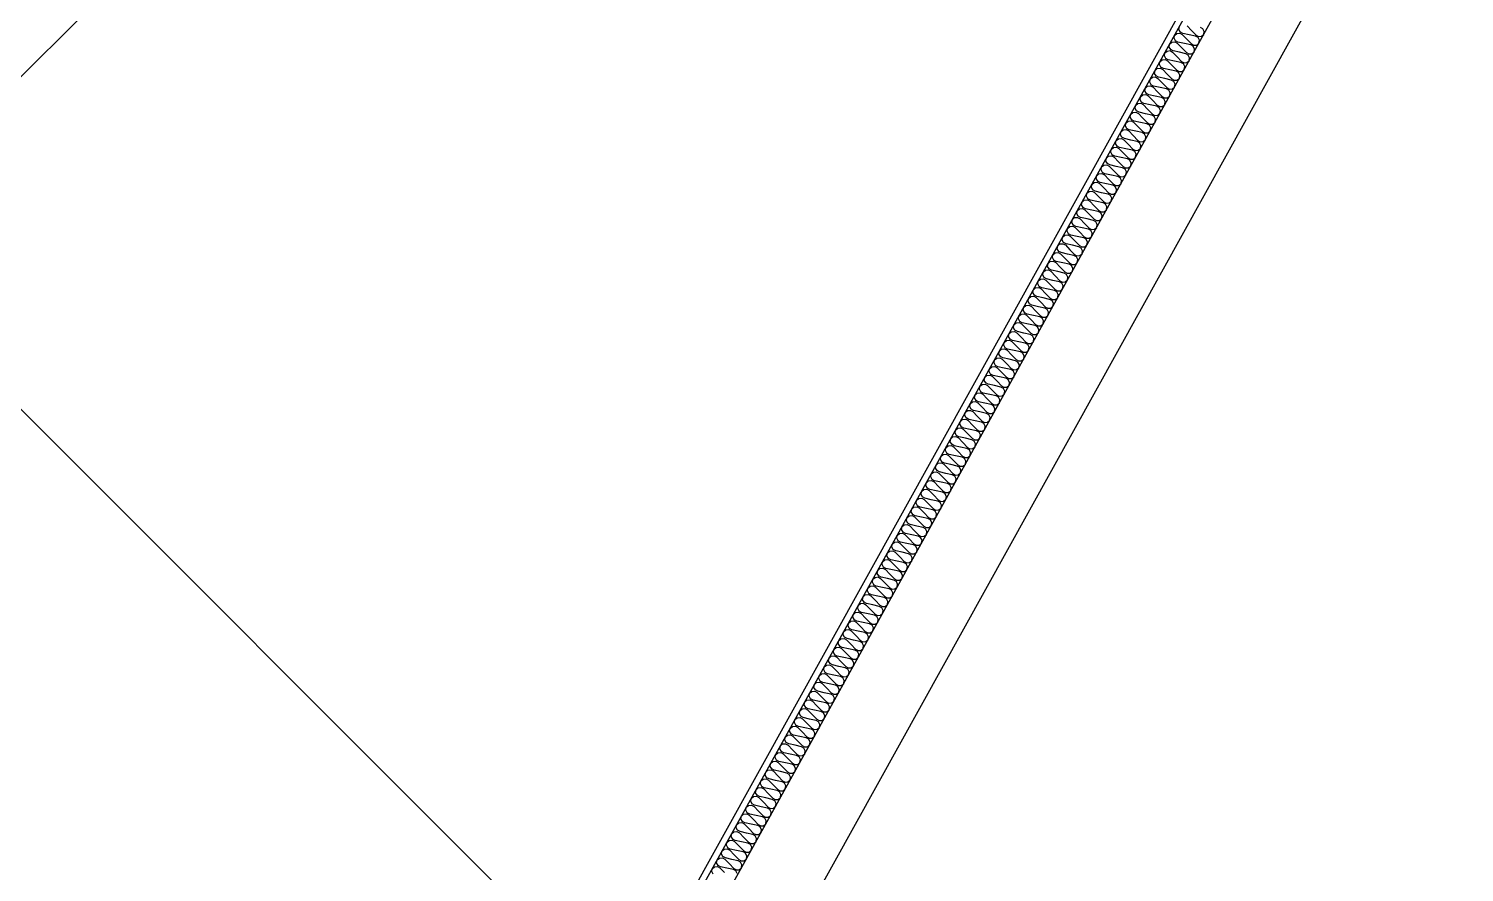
# Model space of a CAD drawing. Header units: millimetres. Extents: x -21000 to 567700, y 435000 to 850800.
# Drawn here: x 259273 to 263850, y 568530 to 571222 of the extents above; entities that cross this region are included whole.
import ezdxf
from ezdxf.xclip import XClip

# ---------------------------------------------------------------- set-up
doc = ezdxf.new("R2010")
doc.units = ezdxf.units.MM
doc.header["$LTSCALE"] = 700
doc.header["$XCLIPFRAME"] = 2
doc.linetypes.add('AB_Pbase$0$주차장기둥$0$CEN', pattern=[62, 60, -1, 0, -1])
doc.layers.get('0').update_dxf_attribs({"color": 2})
for name, color, linetype in [('AB_Pbase$0$FIN', 6, 'Continuous'), ('AB_Pbase$0$INS', 8, 'Continuous'), ('AB_Pbase$0$주차장기둥$0$CEN_P', 244, 'AB_Pbase$0$주차장기둥$0$CEN')]:
    doc.layers.add(name, color=color, linetype=linetype)

# ---------------------------------------------------------------- blocks, each defined once
blk = doc.blocks.new('AB_Pbase$0$CON-108-B2F')
for p, q in [((-12950, 19180), (-2700, 19180)), ((-4180, 18930), (-11130, 18930))]:
    blk.add_line(p, q)
blk = doc.blocks.new('AB_Pbase$0$CON-108-B1F')
at = {"rotation": 359.9999999999997}
blk.add_blockref('AB_Pbase$0$CON-108-B2F', (0, 0), dxfattribs=at)
blk = doc.blocks.new('AB_Pbase$0$지하1층 동골조')
at = {"rotation": 60.99999813639858}
blk.add_blockref('AB_Pbase$0$CON-108-B1F', (136376.8, -71696.5), dxfattribs=at)
blk = doc.blocks.new('AB_Pbase$0$주차장기둥$0$cen 2bl 지하')
at = {"layer": 'AB_Pbase$0$주차장기둥$0$CEN_P', "color": 54}
for p, q in [((-130482.6, 82128.7), (39239.4, 33413)), ((-23918.9, 66627), (-42086.9, 3331.1))]:
    blk.add_line(p, q, dxfattribs=at)
blk = doc.blocks.new('AB_Pbase$0$주차장기둥')
at = {"rotation": 1.99999810188403}
blk.add_blockref('AB_Pbase$0$주차장기둥$0$cen 2bl 지하', (36991.8, -11666.7), dxfattribs=at)
blk = doc.blocks.new('AB_Pbase')
at = {"layer": 'AB_Pbase$0$FIN'}
for p, q in [((260321.5, 566543.2), (265087.2, 575140.7)), ((260329.3, 566516), (265114.4, 575148.5))]:
    blk.add_line(p, q, dxfattribs=at)
at = {"layer": 'AB_Pbase$0$INS'}
for points in [[(261455.5, 568524.2), (261450.8, 568532.2), (261452.3, 568541.5), (261459.4, 568547.6), (261469.1, 568548.7), (261476.8, 568544.4), (261491.4, 568529.4)], [(261531.5, 568526), (261527.2, 568534.7), (261519.5, 568539), (261499.1, 568543.4), (261478.7, 568547.9), (261471, 568552.2), (261466.3, 568560.2), (261467.8, 568569.5), (261474.9, 568575.6), (261484.6, 568576.6), (261492.3, 568572.4), (261506.9, 568557.4), (261521.5, 568542.5), (261529.2, 568538.2), (261538.5, 568538.5), (261545.5, 568544.7), (261547, 568553.9), (261542.7, 568562.7), (261535, 568567), (261514.6, 568571.4), (261494.2, 568575.9), (261486.5, 568580.1), (261481.9, 568588.2), (261483.3, 568597.5), (261490.4, 568603.6), (261500.1, 568604.6), (261507.8, 568600.4), (261522.4, 568585.4), (261537, 568570.5), (261544.7, 568566.2), (261554, 568566.5), (261561.1, 568572.7), (261562.5, 568581.9), (261558.2, 568590.7), (261550.5, 568595), (261530.1, 568599.4), (261509.7, 568603.9), (261502, 568608.1), (261497.4, 568616.2), (261498.8, 568625.5), (261505.9, 568631.6), (261515.6, 568632.6), (261523.3, 568628.4), (261537.9, 568613.4), (261552.5, 568598.5), (261560.2, 568594.2), (261569.5, 568594.5), (261576.6, 568600.7), (261578, 568609.9), (261573.8, 568618.7), (261566.1, 568623), (261545.7, 568627.4), (261525.3, 568631.9), (261517.6, 568636.1), (261512.9, 568644.2), (261514.4, 568653.4), (261521.4, 568659.6), (261531.1, 568660.6), (261538.8, 568656.3), (261553.4, 568641.4), (261568, 568626.5), (261575.7, 568622.2), (261585, 568622.5), (261592.1, 568628.7), (261593.6, 568637.9), (261589.3, 568646.7), (261581.6, 568650.9), (261561.2, 568655.4), (261540.8, 568659.8), (261533.1, 568664.1), (261528.4, 568672.2), (261529.9, 568681.4), (261536.9, 568687.6), (261546.6, 568688.6), (261554.3, 568684.3), (261568.9, 568669.4), (261583.5, 568654.4), (261591.2, 568650.2), (261600.5, 568650.5), (261607.6, 568656.6), (261609.1, 568665.9), (261604.8, 568674.7), (261597.1, 568678.9), (261576.7, 568683.4), (261556.3, 568687.8), (261548.6, 568692.1), (261543.9, 568700.2), (261545.4, 568709.4), (261552.4, 568715.6), (261562.2, 568716.6), (261569.9, 568712.3), (261584.4, 568697.4), (261599, 568682.4), (261606.7, 568678.2), (261616, 568678.5), (261623.1, 568684.6), (261624.6, 568693.9), (261620.3, 568702.7), (261612.6, 568706.9), (261592.2, 568711.4), (261571.8, 568715.8), (261564.1, 568720.1), (261559.4, 568728.2), (261560.9, 568737.4), (261568, 568743.6), (261577.7, 568744.6), (261585.4, 568740.3), (261600, 568725.4), (261614.5, 568710.4), (261622.2, 568706.2), (261631.6, 568706.5), (261638.6, 568712.6), (261640.1, 568721.9), (261635.8, 568730.6), (261628.1, 568734.9), (261607.7, 568739.4), (261587.3, 568743.8), (261579.6, 568748.1), (261574.9, 568756.1), (261576.4, 568765.4), (261583.5, 568771.5), (261593.2, 568772.6), (261600.9, 568768.3), (261615.5, 568753.4), (261630.1, 568738.4), (261637.7, 568734.1), (261647.1, 568734.5), (261654.1, 568740.6), (261655.6, 568749.9), (261651.3, 568758.6), (261643.6, 568762.9), (261623.2, 568767.3), (261602.8, 568771.8), (261595.1, 568776.1), (261590.5, 568784.1), (261591.9, 568793.4), (261599, 568799.5), (261608.7, 568800.6), (261616.4, 568796.3), (261631, 568781.3), (261645.6, 568766.4), (261653.3, 568762.1), (261662.6, 568762.5), (261669.6, 568768.6), (261671.1, 568777.8), (261666.8, 568786.6), (261659.1, 568790.9), (261638.7, 568795.3), (261618.3, 568799.8), (261610.6, 568804), (261606, 568812.1), (261607.4, 568821.4), (261614.5, 568827.5), (261624.2, 568828.5), (261631.9, 568824.3), (261646.5, 568809.3), (261661.1, 568794.4), (261668.8, 568790.1), (261678.1, 568790.4), (261685.2, 568796.6), (261686.6, 568805.8), (261682.3, 568814.6), (261674.7, 568818.9), (261654.2, 568823.3), (261633.8, 568827.8), (261626.2, 568832), (261621.5, 568840.1), (261622.9, 568849.4), (261630, 568855.5), (261639.7, 568856.5), (261647.4, 568852.3), (261662, 568837.3), (261676.6, 568822.4), (261684.3, 568818.1), (261693.6, 568818.4), (261700.7, 568824.6), (261702.1, 568833.8), (261697.9, 568842.6), (261690.2, 568846.9), (261669.8, 568851.3), (261649.4, 568855.8), (261641.7, 568860), (261637, 568868.1), (261638.5, 568877.3), (261645.5, 568883.5), (261655.2, 568884.5), (261662.9, 568880.2), (261677.5, 568865.3), (261692.1, 568850.4), (261699.8, 568846.1), (261709.1, 568846.4), (261716.2, 568852.6), (261717.7, 568861.8), (261713.4, 568870.6), (261705.7, 568874.9), (261685.3, 568879.3), (261664.9, 568883.7), (261657.2, 568888), (261652.5, 568896.1), (261654, 568905.3), (261661, 568911.5), (261670.8, 568912.5), (261678.4, 568908.2), (261693, 568893.3), (261707.6, 568878.3), (261715.3, 568874.1), (261724.6, 568874.4), (261731.7, 568880.5), (261733.2, 568889.8), (261728.9, 568898.6), (261721.2, 568902.8), (261700.8, 568907.3), (261680.4, 568911.7), (261672.7, 568916), (261668, 568924.1), (261669.5, 568933.3), (261676.6, 568939.5), (261686.3, 568940.5), (261694, 568936.2), (261708.5, 568921.3), (261723.1, 568906.3), (261730.8, 568902.1), (261740.2, 568902.4), (261747.2, 568908.5), (261748.7, 568917.8), (261744.4, 568926.6), (261736.7, 568930.8), (261716.3, 568935.3), (261695.9, 568939.7), (261688.2, 568944), (261683.5, 568952.1), (261685, 568961.3), (261692.1, 568967.5), (261701.8, 568968.5), (261709.5, 568964.2), (261724.1, 568949.3), (261738.6, 568934.3), (261746.3, 568930.1), (261755.7, 568930.4), (261762.7, 568936.5), (261764.2, 568945.8), (261759.9, 568954.5), (261752.2, 568958.8), (261731.8, 568963.3), (261711.4, 568967.7), (261703.7, 568972), (261699, 568980.1), (261700.5, 568989.3), (261707.6, 568995.4), (261717.3, 568996.5), (261725, 568992.2), (261739.6, 568977.3), (261754.2, 568962.3), (261761.9, 568958), (261771.2, 568958.4), (261778.2, 568964.5), (261779.7, 568973.8), (261775.4, 568982.5), (261767.7, 568986.8), (261747.3, 568991.3), (261726.9, 568995.7), (261719.2, 569000), (261714.6, 569008), (261716, 569017.3), (261723.1, 569023.4), (261732.8, 569024.5), (261740.5, 569020.2), (261755.1, 569005.2), (261769.7, 568990.3), (261777.4, 568986), (261786.7, 568986.4), (261793.8, 568992.5), (261795.2, 569001.7), (261790.9, 569010.5), (261783.2, 569014.8), (261762.8, 569019.2), (261742.4, 569023.7), (261734.7, 569028), (261730.1, 569036), (261731.5, 569045.3), (261738.6, 569051.4), (261748.3, 569052.4), (261756, 569048.2), (261770.6, 569033.2), (261785.2, 569018.3), (261792.9, 569014), (261802.2, 569014.3), (261809.3, 569020.5), (261810.7, 569029.7), (261806.5, 569038.5), (261798.8, 569042.8), (261778.4, 569047.2), (261758, 569051.7), (261750.3, 569055.9), (261745.6, 569064), (261747.1, 569073.3), (261754.1, 569079.4), (261763.8, 569080.4), (261771.5, 569076.2), (261786.1, 569061.2), (261800.7, 569046.3), (261808.4, 569042), (261817.7, 569042.3), (261824.8, 569048.5), (261826.2, 569057.7), (261822, 569066.5), (261814.3, 569070.8), (261793.9, 569075.2), (261773.5, 569079.7), (261765.8, 569083.9), (261761.1, 569092), (261762.6, 569101.3), (261769.6, 569107.4), (261779.3, 569108.4), (261787, 569104.2), (261801.6, 569089.2), (261816.2, 569074.3), (261823.9, 569070), (261833.2, 569070.3), (261840.3, 569076.5), (261841.8, 569085.7), (261837.5, 569094.5), (261829.8, 569098.8), (261809.4, 569103.2), (261789, 569107.7), (261781.3, 569111.9), (261776.6, 569120), (261778.1, 569129.2), (261785.1, 569135.4), (261794.9, 569136.4), (261802.6, 569132.1), (261817.1, 569117.2), (261831.7, 569102.3), (261839.4, 569098), (261848.7, 569098.3), (261855.8, 569104.5), (261857.3, 569113.7), (261853, 569122.5), (261845.3, 569126.7), (261824.9, 569131.2), (261804.5, 569135.6), (261796.8, 569139.9), (261792.1, 569148), (261793.6, 569157.2), (261800.7, 569163.4), (261810.4, 569164.4), (261818.1, 569160.1), (261832.7, 569145.2), (261847.2, 569130.2), (261854.9, 569126), (261864.3, 569126.3), (261871.3, 569132.4), (261872.8, 569141.7), (261868.5, 569150.5), (261860.8, 569154.7), (261840.4, 569159.2), (261820, 569163.6), (261812.3, 569167.9), (261807.6, 569176), (261809.1, 569185.2), (261816.2, 569191.4), (261825.9, 569192.4), (261833.6, 569188.1), (261848.2, 569173.2), (261862.7, 569158.2), (261870.4, 569154), (261879.8, 569154.3), (261886.8, 569160.4), (261888.3, 569169.7), (261884, 569178.5), (261876.3, 569182.7), (261855.9, 569187.2), (261835.5, 569191.6), (261827.8, 569195.9), (261823.2, 569204), (261824.6, 569213.2), (261831.7, 569219.4), (261841.4, 569220.4), (261849.1, 569216.1), (261863.7, 569201.2), (261878.3, 569186.2), (261886, 569182), (261895.3, 569182.3), (261902.3, 569188.4), (261903.8, 569197.7), (261899.5, 569206.4), (261891.8, 569210.7), (261871.4, 569215.2), (261851, 569219.6), (261843.3, 569223.9), (261838.7, 569231.9), (261840.1, 569241.2), (261847.2, 569247.3), (261856.9, 569248.4), (261864.6, 569244.1), (261879.2, 569229.2), (261893.8, 569214.2), (261901.5, 569209.9), (261910.8, 569210.3), (261917.9, 569216.4), (261919.3, 569225.7), (261915, 569234.4), (261907.3, 569238.7), (261886.9, 569243.1), (261866.5, 569247.6), (261858.9, 569251.9), (261854.2, 569259.9), (261855.6, 569269.2), (261862.7, 569275.3), (261872.4, 569276.3), (261880.1, 569272.1), (261894.7, 569257.1), (261909.3, 569242.2), (261917, 569237.9), (261926.3, 569238.3), (261933.4, 569244.4), (261934.8, 569253.6), (261930.6, 569262.4), (261922.9, 569266.7), (261902.5, 569271.1), (261882.1, 569275.6), (261874.4, 569279.8), (261869.7, 569287.9), (261871.2, 569297.2), (261878.2, 569303.3), (261887.9, 569304.3), (261895.6, 569300.1), (261910.2, 569285.1), (261924.8, 569270.2), (261932.5, 569265.9), (261941.8, 569266.2), (261948.9, 569272.4), (261950.4, 569281.6), (261946.1, 569290.4), (261938.4, 569294.7), (261918, 569299.1), (261897.6, 569303.6), (261889.9, 569307.8), (261885.2, 569315.9), (261886.7, 569325.2), (261893.7, 569331.3), (261903.5, 569332.3), (261911.1, 569328.1), (261925.7, 569313.1), (261940.3, 569298.2), (261948, 569293.9), (261957.3, 569294.2), (261964.4, 569300.4), (261965.9, 569309.6), (261961.6, 569318.4), (261953.9, 569322.7), (261933.5, 569327.1), (261913.1, 569331.6), (261905.4, 569335.8), (261900.7, 569343.9), (261902.2, 569353.1), (261909.3, 569359.3), (261919, 569360.3), (261926.7, 569356), (261941.2, 569341.1), (261955.8, 569326.2), (261963.5, 569321.9), (261972.8, 569322.2), (261979.9, 569328.4), (261981.4, 569337.6), (261977.1, 569346.4), (261969.4, 569350.7), (261949, 569355.1), (261928.6, 569359.5), (261920.9, 569363.8), (261916.2, 569371.9), (261917.7, 569381.1), (261924.8, 569387.3), (261934.5, 569388.3), (261942.2, 569384), (261956.8, 569369.1), (261971.3, 569354.1), (261979, 569349.9), (261988.4, 569350.2), (261995.4, 569356.3), (261996.9, 569365.6), (261992.6, 569374.4), (261984.9, 569378.6), (261964.5, 569383.1), (261944.1, 569387.5), (261936.4, 569391.8), (261931.7, 569399.9), (261933.2, 569409.1), (261940.3, 569415.3), (261950, 569416.3), (261957.7, 569412), (261972.3, 569397.1), (261986.9, 569382.1), (261994.6, 569377.9), (262003.9, 569378.2), (262010.9, 569384.3), (262012.4, 569393.6), (262008.1, 569402.4), (262000.4, 569406.6), (261980, 569411.1), (261959.6, 569415.5), (261951.9, 569419.8), (261947.3, 569427.9), (261948.7, 569437.1), (261955.8, 569443.3), (261965.5, 569444.3), (261973.2, 569440), (261987.8, 569425.1), (262002.4, 569410.1), (262010.1, 569405.9), (262019.4, 569406.2), (262026.5, 569412.3), (262027.9, 569421.6), (262023.6, 569430.3), (262015.9, 569434.6), (261995.5, 569439.1), (261975.1, 569443.5), (261967.4, 569447.8), (261962.8, 569455.9), (261964.2, 569465.1), (261971.3, 569471.2), (261981, 569472.3), (261988.7, 569468), (262003.3, 569453.1), (262017.9, 569438.1), (262025.6, 569433.8), (262034.9, 569434.2), (262042, 569440.3), (262043.4, 569449.6), (262039.2, 569458.3), (262031.5, 569462.6), (262011.1, 569467.1), (261990.7, 569471.5), (261983, 569475.8), (261978.3, 569483.8), (261979.8, 569493.1), (261986.8, 569499.2), (261996.5, 569500.3), (262004.2, 569496), (262018.8, 569481), (262033.4, 569466.1), (262041.1, 569461.8), (262050.4, 569462.2), (262057.5, 569468.3), (262058.9, 569477.5), (262054.7, 569486.3), (262047, 569490.6), (262026.6, 569495), (262006.2, 569499.5), (261998.5, 569503.8), (261993.8, 569511.8), (261995.3, 569521.1), (262002.3, 569527.2), (262012, 569528.2), (262019.7, 569524), (262034.3, 569509), (262048.9, 569494.1), (262056.6, 569489.8), (262065.9, 569490.1), (262073, 569496.3), (262074.5, 569505.5), (262070.2, 569514.3), (262062.5, 569518.6), (262042.1, 569523), (262021.7, 569527.5), (262014, 569531.7), (262009.3, 569539.8), (262010.8, 569549.1), (262017.8, 569555.2), (262027.6, 569556.2), (262035.3, 569552), (262049.8, 569537), (262064.4, 569522.1), (262072.1, 569517.8), (262081.4, 569518.1), (262088.5, 569524.3), (262090, 569533.5), (262085.7, 569542.3), (262078, 569546.6), (262057.6, 569551), (262037.2, 569555.5), (262029.5, 569559.7), (262024.8, 569567.8), (262026.3, 569577.1), (262033.4, 569583.2), (262043.1, 569584.2), (262050.8, 569580), (262065.4, 569565), (262079.9, 569550.1), (262087.6, 569545.8), (262097, 569546.1), (262104, 569552.3), (262105.5, 569561.5), (262101.2, 569570.3), (262093.5, 569574.6), (262073.1, 569579), (262052.7, 569583.5), (262045, 569587.7), (262040.3, 569595.8), (262041.8, 569605), (262048.9, 569611.2), (262058.6, 569612.2), (262066.3, 569607.9), (262080.9, 569593), (262095.4, 569578.1), (262103.1, 569573.8), (262112.5, 569574.1), (262119.5, 569580.3), (262121, 569589.5), (262116.7, 569598.3), (262109, 569602.5), (262088.6, 569607), (262068.2, 569611.4), (262060.5, 569615.7), (262055.9, 569623.8), (262057.3, 569633), (262064.4, 569639.2), (262074.1, 569640.2), (262081.8, 569635.9), (262096.4, 569621), (262111, 569606), (262118.7, 569601.8), (262128, 569602.1), (262135, 569608.2), (262136.5, 569617.5), (262132.2, 569626.3), (262124.5, 569630.5), (262104.1, 569635), (262083.7, 569639.4), (262076, 569643.7), (262071.4, 569651.8), (262072.8, 569661), (262079.9, 569667.2), (262089.6, 569668.2), (262097.3, 569663.9), (262111.9, 569649), (262126.5, 569634), (262134.2, 569629.8), (262143.5, 569630.1), (262150.6, 569636.2), (262152, 569645.5), (262147.7, 569654.3), (262140, 569658.5), (262119.6, 569663), (262099.2, 569667.4), (262091.5, 569671.7), (262086.9, 569679.8), (262088.3, 569689), (262095.4, 569695.2), (262105.1, 569696.2), (262112.8, 569691.9), (262127.4, 569677), (262142, 569662), (262149.7, 569657.8), (262159, 569658.1), (262166.1, 569664.2), (262167.5, 569673.5), (262163.3, 569682.2), (262155.6, 569686.5), (262135.2, 569691), (262114.8, 569695.4), (262107.1, 569699.7), (262102.4, 569707.7), (262103.9, 569717), (262110.9, 569723.1), (262120.6, 569724.2), (262128.3, 569719.9), (262142.9, 569705), (262157.5, 569690), (262165.2, 569685.7), (262174.5, 569686.1), (262181.6, 569692.2), (262183.1, 569701.5), (262178.8, 569710.2), (262171.1, 569714.5), (262150.7, 569718.9), (262130.3, 569723.4), (262122.6, 569727.7), (262117.9, 569735.7), (262119.4, 569745), (262126.4, 569751.1), (262136.1, 569752.1), (262143.8, 569747.9), (262158.4, 569732.9), (262173, 569718), (262180.7, 569713.7), (262190, 569714), (262197.1, 569720.2), (262198.6, 569729.4), (262194.3, 569738.2), (262186.6, 569742.5), (262166.2, 569746.9), (262145.8, 569751.4), (262138.1, 569755.6), (262133.4, 569763.7), (262134.9, 569773), (262142, 569779.1), (262151.7, 569780.1), (262159.4, 569775.9), (262173.9, 569760.9), (262188.5, 569746), (262196.2, 569741.7), (262205.5, 569742), (262212.6, 569748.2), (262214.1, 569757.4), (262209.8, 569766.2), (262202.1, 569770.5), (262181.7, 569774.9), (262161.3, 569779.4), (262153.6, 569783.6), (262148.9, 569791.7), (262150.4, 569801), (262157.5, 569807.1), (262167.2, 569808.1), (262174.9, 569803.9), (262189.5, 569788.9), (262204, 569774), (262211.7, 569769.7), (262221.1, 569770), (262228.1, 569776.2), (262229.6, 569785.4), (262225.3, 569794.2), (262217.6, 569798.5), (262197.2, 569802.9), (262176.8, 569807.4), (262169.1, 569811.6), (262164.4, 569819.7), (262165.9, 569828.9), (262173, 569835.1), (262182.7, 569836.1), (262190.4, 569831.8), (262205, 569816.9), (262219.6, 569802), (262227.3, 569797.7), (262236.6, 569798), (262243.6, 569804.2), (262245.1, 569813.4), (262240.8, 569822.2), (262233.1, 569826.4), (262212.7, 569830.9), (262192.3, 569835.3), (262184.6, 569839.6), (262180, 569847.7), (262181.4, 569856.9), (262188.5, 569863.1), (262198.2, 569864.1), (262205.9, 569859.8), (262220.5, 569844.9), (262235.1, 569829.9), (262242.8, 569825.7), (262252.1, 569826), (262259.2, 569832.1), (262260.6, 569841.4), (262256.3, 569850.2), (262248.6, 569854.4), (262228.2, 569858.9), (262207.8, 569863.3), (262200.1, 569867.6), (262195.5, 569875.7), (262196.9, 569884.9), (262204, 569891.1), (262213.7, 569892.1), (262221.4, 569887.8), (262236, 569872.9), (262250.6, 569857.9), (262258.3, 569853.7), (262267.6, 569854), (262274.7, 569860.1), (262276.1, 569869.4), (262271.9, 569878.2), (262264.2, 569882.4), (262243.8, 569886.9), (262223.4, 569891.3), (262215.7, 569895.6), (262211, 569903.7), (262212.5, 569912.9), (262219.5, 569919.1), (262229.2, 569920.1), (262236.9, 569915.8), (262251.5, 569900.9), (262266.1, 569885.9), (262273.8, 569881.7), (262283.1, 569882), (262290.2, 569888.1), (262291.6, 569897.4), (262287.4, 569906.1), (262279.7, 569910.4), (262259.3, 569914.9), (262238.9, 569919.3), (262231.2, 569923.6), (262226.5, 569931.7), (262228, 569940.9), (262235, 569947), (262244.7, 569948.1), (262252.4, 569943.8), (262267, 569928.9), (262281.6, 569913.9), (262289.3, 569909.6), (262298.6, 569910), (262305.7, 569916.1), (262307.2, 569925.4), (262302.9, 569934.1), (262295.2, 569938.4), (262274.8, 569942.9), (262254.4, 569947.3), (262246.7, 569951.6), (262242, 569959.6), (262243.5, 569968.9), (262250.5, 569975), (262260.3, 569976.1), (262268, 569971.8), (262282.5, 569956.8), (262297.1, 569941.9), (262304.8, 569937.6), (262314.1, 569938), (262321.2, 569944.1), (262322.7, 569953.3), (262318.4, 569962.1), (262310.7, 569966.4), (262290.3, 569970.8), (262269.9, 569975.3), (262262.2, 569979.6), (262257.5, 569987.6), (262259, 569996.9), (262266.1, 570003), (262275.8, 570004), (262283.5, 569999.8), (262298, 569984.8), (262312.6, 569969.9), (262320.3, 569965.6), (262329.7, 569965.9), (262336.7, 569972.1), (262338.2, 569981.3), (262333.9, 569990.1), (262326.2, 569994.4), (262305.8, 569998.8), (262285.4, 570003.3), (262277.7, 570007.5), (262273, 570015.6), (262274.5, 570024.9), (262281.6, 570031), (262291.3, 570032), (262299, 570027.8), (262313.6, 570012.8), (262328.1, 569997.9), (262335.8, 569993.6), (262345.2, 569993.9), (262352.2, 570000.1), (262353.7, 570009.3), (262349.4, 570018.1), (262341.7, 570022.4), (262321.3, 570026.8), (262300.9, 570031.3), (262293.2, 570035.5), (262288.6, 570043.6), (262290, 570052.9), (262297.1, 570059), (262306.8, 570060), (262314.5, 570055.8), (262329.1, 570040.8), (262343.7, 570025.9), (262351.4, 570021.6), (262360.7, 570021.9), (262367.7, 570028.1), (262369.2, 570037.3), (262364.9, 570046.1), (262357.2, 570050.4), (262336.8, 570054.8), (262316.4, 570059.3), (262308.7, 570063.5), (262304.1, 570071.6), (262305.5, 570080.8), (262312.6, 570087), (262322.3, 570088), (262330, 570083.7), (262344.6, 570068.8), (262359.2, 570053.9), (262366.9, 570049.6), (262376.2, 570049.9), (262383.3, 570056.1), (262384.7, 570065.3), (262380.4, 570074.1), (262372.7, 570078.3), (262352.3, 570082.8), (262331.9, 570087.2), (262324.2, 570091.5), (262319.6, 570099.6), (262321, 570108.8), (262328.1, 570115), (262337.8, 570116), (262345.5, 570111.7), (262360.1, 570096.8), (262374.7, 570081.8), (262382.4, 570077.6), (262391.7, 570077.9), (262398.8, 570084), (262400.2, 570093.3), (262396, 570102.1), (262388.3, 570106.3), (262367.9, 570110.8), (262347.5, 570115.2), (262339.8, 570119.5), (262335.1, 570127.6), (262336.6, 570136.8), (262343.6, 570143), (262353.3, 570144), (262361, 570139.7), (262375.6, 570124.8), (262390.2, 570109.8), (262397.9, 570105.6), (262407.2, 570105.9), (262414.3, 570112), (262415.8, 570121.3), (262411.5, 570130.1), (262403.8, 570134.3), (262383.4, 570138.8), (262363, 570143.2), (262355.3, 570147.5), (262350.6, 570155.6), (262352.1, 570164.8), (262359.1, 570171), (262368.8, 570172), (262376.5, 570167.7), (262391.1, 570152.8), (262405.7, 570137.8), (262413.4, 570133.6), (262422.7, 570133.9), (262429.8, 570140), (262431.3, 570149.3), (262427, 570158), (262419.3, 570162.3), (262398.9, 570166.8), (262378.5, 570171.2), (262370.8, 570175.5), (262366.1, 570183.5), (262367.6, 570192.8), (262374.6, 570198.9), (262384.4, 570200), (262392.1, 570195.7), (262406.6, 570180.8), (262421.2, 570165.8), (262428.9, 570161.5), (262438.2, 570161.9), (262445.3, 570168), (262446.8, 570177.3), (262442.5, 570186), (262434.8, 570190.3), (262414.4, 570194.7), (262394, 570199.2), (262386.3, 570203.5), (262381.6, 570211.5), (262383.1, 570220.8), (262390.2, 570226.9), (262399.9, 570227.9), (262407.6, 570223.7), (262422.2, 570208.7), (262436.7, 570193.8), (262444.4, 570189.5), (262453.8, 570189.8), (262460.8, 570196), (262462.3, 570205.2), (262458, 570214), (262450.3, 570218.3), (262429.9, 570222.7), (262409.5, 570227.2), (262401.8, 570231.4), (262397.1, 570239.5), (262398.6, 570248.8), (262405.7, 570254.9), (262415.4, 570255.9), (262423.1, 570251.7), (262437.7, 570236.7), (262452.3, 570221.8), (262459.9, 570217.5), (262469.3, 570217.8), (262476.3, 570224), (262477.8, 570233.2), (262473.5, 570242), (262465.8, 570246.3), (262445.4, 570250.7), (262425, 570255.2), (262417.3, 570259.4), (262412.7, 570267.5), (262414.1, 570276.8), (262421.2, 570282.9), (262430.9, 570283.9), (262438.6, 570279.7), (262453.2, 570264.7), (262467.8, 570249.8), (262475.5, 570245.5), (262484.8, 570245.8), (262491.9, 570252), (262493.3, 570261.2), (262489, 570270), (262481.3, 570274.3), (262460.9, 570278.7), (262440.5, 570283.2), (262432.8, 570287.4), (262428.2, 570295.5), (262429.6, 570304.7), (262436.7, 570310.9), (262446.4, 570311.9), (262454.1, 570307.6), (262468.7, 570292.7), (262483.3, 570277.8), (262491, 570273.5), (262500.3, 570273.8), (262507.4, 570280), (262508.8, 570289.2), (262504.6, 570298), (262496.9, 570302.2), (262476.5, 570306.7), (262456.1, 570311.1), (262448.4, 570315.4), (262443.7, 570323.5), (262445.2, 570332.7), (262452.2, 570338.9), (262461.9, 570339.9), (262469.6, 570335.6), (262484.2, 570320.7), (262498.8, 570305.7), (262506.5, 570301.5), (262515.8, 570301.8), (262522.9, 570307.9), (262524.3, 570317.2), (262520.1, 570326), (262512.4, 570330.2), (262492, 570334.7), (262471.6, 570339.1), (262463.9, 570343.4), (262459.2, 570351.5), (262460.7, 570360.7), (262467.7, 570366.9), (262477.4, 570367.9), (262485.1, 570363.6), (262499.7, 570348.7), (262514.3, 570333.7), (262522, 570329.5), (262531.3, 570329.8), (262538.4, 570335.9), (262539.9, 570345.2), (262535.6, 570354), (262527.9, 570358.2), (262507.5, 570362.7), (262487.1, 570367.1), (262479.4, 570371.4), (262474.7, 570379.5), (262476.2, 570388.7), (262483.2, 570394.9), (262493, 570395.9), (262500.7, 570391.6), (262515.2, 570376.7), (262529.8, 570361.7), (262537.5, 570357.5), (262546.8, 570357.8), (262553.9, 570363.9), (262555.4, 570373.2), (262551.1, 570381.9), (262543.4, 570386.2), (262523, 570390.7), (262502.6, 570395.1), (262494.9, 570399.4), (262490.2, 570407.5), (262491.7, 570416.7), (262498.8, 570422.8), (262508.5, 570423.9), (262516.2, 570419.6), (262530.7, 570404.7), (262545.3, 570389.7), (262553, 570385.4), (262562.4, 570385.8), (262569.4, 570391.9), (262570.9, 570401.2), (262566.6, 570409.9), (262558.9, 570414.2), (262538.5, 570418.6), (262518.1, 570423.1), (262510.4, 570427.4), (262505.7, 570435.4), (262507.2, 570444.7), (262514.3, 570450.8), (262524, 570451.9), (262531.7, 570447.6), (262546.3, 570432.6), (262560.8, 570417.7), (262568.5, 570413.4), (262577.9, 570413.8), (262584.9, 570419.9), (262586.4, 570429.1), (262582.1, 570437.9), (262574.4, 570442.2), (262554, 570446.6), (262533.6, 570451.1), (262525.9, 570455.4), (262521.3, 570463.4), (262522.7, 570472.7), (262529.8, 570478.8), (262539.5, 570479.8), (262547.2, 570475.6), (262561.8, 570460.6), (262576.4, 570445.7), (262584.1, 570441.4), (262593.4, 570441.7), (262600.4, 570447.9), (262601.9, 570457.1), (262597.6, 570465.9), (262589.9, 570470.2), (262569.5, 570474.6), (262549.1, 570479.1), (262541.4, 570483.3), (262536.8, 570491.4), (262538.2, 570500.7), (262545.3, 570506.8), (262555, 570507.8), (262562.7, 570503.6), (262577.3, 570488.6), (262591.9, 570473.7), (262599.6, 570469.4), (262608.9, 570469.7), (262616, 570475.9), (262617.4, 570485.1), (262613.1, 570493.9), (262605.4, 570498.2), (262585, 570502.6), (262564.6, 570507.1), (262556.9, 570511.3), (262552.3, 570519.4), (262553.7, 570528.7), (262560.8, 570534.8), (262570.5, 570535.8), (262578.2, 570531.6), (262592.8, 570516.6), (262607.4, 570501.7), (262615.1, 570497.4), (262624.4, 570497.7), (262631.5, 570503.9), (262632.9, 570513.1), (262628.7, 570521.9), (262621, 570526.2), (262600.6, 570530.6), (262580.2, 570535.1), (262572.5, 570539.3), (262567.8, 570547.4), (262569.3, 570556.6), (262576.3, 570562.8), (262586, 570563.8), (262593.7, 570559.5), (262608.3, 570544.6), (262622.9, 570529.7), (262630.6, 570525.4), (262639.9, 570525.7), (262647, 570531.9), (262648.5, 570541.1), (262644.2, 570549.9), (262636.5, 570554.1), (262616.1, 570558.6), (262595.7, 570563), (262588, 570567.3), (262583.3, 570575.4), (262584.8, 570584.6), (262591.8, 570590.8), (262601.5, 570591.8), (262609.2, 570587.5), (262623.8, 570572.6), (262638.4, 570557.6), (262646.1, 570553.4), (262655.4, 570553.7), (262662.5, 570559.8), (262664, 570569.1), (262659.7, 570577.9), (262652, 570582.1), (262631.6, 570586.6), (262611.2, 570591), (262603.5, 570595.3), (262598.8, 570603.4), (262600.3, 570612.6), (262607.3, 570618.8), (262617.1, 570619.8), (262624.8, 570615.5), (262639.3, 570600.6), (262653.9, 570585.6), (262661.6, 570581.4), (262670.9, 570581.7), (262678, 570587.8), (262679.5, 570597.1), (262675.2, 570605.9), (262667.5, 570610.1), (262647.1, 570614.6), (262626.7, 570619), (262619, 570623.3), (262614.3, 570631.4), (262615.8, 570640.6), (262622.9, 570646.8), (262632.6, 570647.8), (262640.3, 570643.5), (262654.9, 570628.6), (262669.4, 570613.6), (262677.1, 570609.4), (262686.5, 570609.7), (262693.5, 570615.8), (262695, 570625.1), (262690.7, 570633.8), (262683, 570638.1), (262662.6, 570642.6), (262642.2, 570647), (262634.5, 570651.3), (262629.8, 570659.3), (262631.3, 570668.6), (262638.4, 570674.7), (262648.1, 570675.8), (262655.8, 570671.5), (262670.4, 570656.5), (262685, 570641.6), (262692.6, 570637.3), (262702, 570637.7), (262709, 570643.8), (262710.5, 570653.1), (262706.2, 570661.8), (262698.5, 570666.1), (262678.1, 570670.5), (262657.7, 570675), (262650, 570679.3), (262645.4, 570687.3), (262646.8, 570696.6), (262653.9, 570702.7), (262663.6, 570703.7), (262671.3, 570699.5), (262685.9, 570684.5), (262700.5, 570669.6), (262708.2, 570665.3), (262717.5, 570665.6), (262724.6, 570671.8), (262726, 570681), (262721.7, 570689.8), (262714, 570694.1), (262693.6, 570698.5), (262673.2, 570703), (262665.5, 570707.2), (262660.9, 570715.3), (262662.3, 570724.6), (262669.4, 570730.7), (262679.1, 570731.7), (262686.8, 570727.5), (262701.4, 570712.5), (262716, 570697.6), (262723.7, 570693.3), (262733, 570693.6), (262740.1, 570699.8), (262741.5, 570709), (262737.2, 570717.8), (262729.6, 570722.1), (262709.2, 570726.5), (262688.7, 570731), (262681.1, 570735.2), (262676.4, 570743.3), (262677.9, 570752.6), (262684.9, 570758.7), (262694.6, 570759.7), (262702.3, 570755.5), (262716.9, 570740.5), (262731.5, 570725.6), (262739.2, 570721.3), (262748.5, 570721.6), (262755.6, 570727.8), (262757, 570737), (262752.8, 570745.8), (262745.1, 570750.1), (262724.7, 570754.5), (262704.3, 570759), (262696.6, 570763.2), (262691.9, 570771.3), (262693.4, 570780.5), (262700.4, 570786.7), (262710.1, 570787.7), (262717.8, 570783.4), (262732.4, 570768.5), (262747, 570753.6), (262754.7, 570749.3), (262764, 570749.6), (262771.1, 570755.8), (262772.6, 570765), (262768.3, 570773.8), (262760.6, 570778), (262740.2, 570782.5), (262719.8, 570786.9), (262712.1, 570791.2), (262707.4, 570799.3), (262708.9, 570808.5), (262715.9, 570814.7), (262725.7, 570815.7), (262733.4, 570811.4), (262747.9, 570796.5), (262762.5, 570781.5), (262770.2, 570777.3), (262779.5, 570777.6), (262786.6, 570783.7), (262788.1, 570793), (262783.8, 570801.8), (262776.1, 570806), (262755.7, 570810.5), (262735.3, 570814.9), (262727.6, 570819.2), (262722.9, 570827.3), (262724.4, 570836.5), (262731.5, 570842.7), (262741.2, 570843.7), (262748.9, 570839.4), (262763.4, 570824.5), (262778, 570809.5), (262785.7, 570805.3), (262795.1, 570805.6), (262802.1, 570811.7), (262803.6, 570821), (262799.3, 570829.8), (262791.6, 570834), (262771.2, 570838.5), (262750.8, 570842.9), (262743.1, 570847.2), (262738.4, 570855.3), (262739.9, 570864.5), (262747, 570870.7), (262756.7, 570871.7), (262764.4, 570867.4), (262779, 570852.5), (262793.5, 570837.5), (262801.2, 570833.3), (262810.6, 570833.6), (262817.6, 570839.7), (262819.1, 570849), (262814.8, 570857.7), (262807.1, 570862), (262786.7, 570866.5), (262766.3, 570870.9), (262758.6, 570875.2), (262753.9, 570883.3), (262755.4, 570892.5), (262762.5, 570898.6), (262772.2, 570899.7), (262779.9, 570895.4), (262794.5, 570880.5), (262809.1, 570865.5), (262816.8, 570861.2), (262826.1, 570861.6), (262833.1, 570867.7), (262834.6, 570877), (262830.3, 570885.7), (262822.6, 570890), (262802.2, 570894.4), (262781.8, 570898.9), (262774.1, 570903.2), (262769.5, 570911.2), (262770.9, 570920.5), (262778, 570926.6), (262787.7, 570927.7), (262795.4, 570923.4), (262810, 570908.4), (262824.6, 570893.5), (262832.3, 570889.2), (262841.6, 570889.6), (262848.7, 570895.7), (262850.1, 570904.9), (262845.8, 570913.7), (262838.1, 570918), (262817.7, 570922.4), (262797.3, 570926.9), (262789.6, 570931.2), (262785, 570939.2), (262786.4, 570948.5), (262793.5, 570954.6), (262803.2, 570955.6), (262810.9, 570951.4), (262825.5, 570936.4), (262840.1, 570921.5), (262847.8, 570917.2), (262857.1, 570917.5), (262864.2, 570923.7), (262865.6, 570932.9), (262861.4, 570941.7), (262853.7, 570946), (262833.3, 570950.4), (262812.9, 570954.9), (262805.2, 570959.1), (262800.5, 570967.2), (262802, 570976.5), (262809, 570982.6), (262818.7, 570983.6), (262826.4, 570979.4), (262841, 570964.4), (262855.6, 570949.5), (262863.3, 570945.2), (262872.6, 570945.5), (262879.7, 570951.7), (262881.2, 570960.9), (262876.9, 570969.7), (262869.2, 570974), (262848.8, 570978.4), (262828.4, 570982.9), (262820.7, 570987.1), (262816, 570995.2), (262817.5, 571004.5), (262824.5, 571010.6), (262834.2, 571011.6), (262841.9, 571007.4), (262856.5, 570992.4), (262871.1, 570977.5), (262878.8, 570973.2), (262888.1, 570973.5), (262895.2, 570979.7), (262896.7, 570988.9), (262892.4, 570997.7), (262884.7, 571002), (262864.3, 571006.4), (262843.9, 571010.8), (262836.2, 571015.1), (262831.5, 571023.2), (262833, 571032.4), (262840, 571038.6), (262849.8, 571039.6), (262857.5, 571035.3), (262872, 571020.4), (262886.6, 571005.5), (262894.3, 571001.2), (262903.6, 571001.5), (262910.7, 571007.7), (262912.2, 571016.9), (262907.9, 571025.7), (262900.2, 571029.9), (262879.8, 571034.4), (262859.4, 571038.8), (262851.7, 571043.1), (262847, 571051.2), (262848.5, 571060.4), (262855.6, 571066.6), (262865.3, 571067.6), (262873, 571063.3), (262887.6, 571048.4), (262902.1, 571033.4), (262909.8, 571029.2), (262919.2, 571029.5), (262926.2, 571035.6), (262927.7, 571044.9), (262923.4, 571053.7), (262915.7, 571057.9), (262895.3, 571062.4), (262874.9, 571066.8), (262867.2, 571071.1), (262862.5, 571079.2), (262864, 571088.4), (262871.1, 571094.6), (262880.8, 571095.6), (262888.5, 571091.3), (262903.1, 571076.4), (262917.7, 571061.4), (262925.3, 571057.2), (262934.7, 571057.5), (262941.7, 571063.6), (262943.2, 571072.9), (262938.9, 571081.7), (262931.2, 571085.9), (262910.8, 571090.4), (262890.4, 571094.8), (262882.7, 571099.1), (262878.1, 571107.2), (262879.5, 571116.4), (262886.6, 571122.6), (262896.3, 571123.6), (262904, 571119.3), (262918.6, 571104.4), (262933.2, 571089.4), (262940.9, 571085.2), (262950.2, 571085.5), (262957.2, 571091.6), (262958.7, 571100.9), (262954.4, 571109.6), (262946.7, 571113.9), (262926.3, 571118.4), (262905.9, 571122.8), (262898.2, 571127.1), (262893.6, 571135.1), (262895, 571144.4), (262902.1, 571150.5), (262911.8, 571151.6), (262919.5, 571147.3), (262934.1, 571132.3), (262948.7, 571117.4), (262956.4, 571113.1), (262965.7, 571113.5), (262972.8, 571119.6), (262974.2, 571128.9), (262969.9, 571137.6), (262962.3, 571141.9), (262941.8, 571146.3), (262921.4, 571150.8), (262913.8, 571155.1), (262909.1, 571163.1), (262910.5, 571172.4), (262917.6, 571178.5), (262927.3, 571179.5), (262935, 571175.3), (262949.6, 571160.3), (262964.2, 571145.4), (262971.9, 571141.1), (262981.2, 571141.4), (262988.3, 571147.6), (262989.7, 571156.8), (262985.5, 571165.6), (262977.8, 571169.9), (262957.4, 571174.3), (262937, 571178.8), (262929.3, 571183), (262924.6, 571191.1), (262926.1, 571200.4), (262933.1, 571206.5), (262942.8, 571207.5), (262950.5, 571203.3), (262965.1, 571188.3), (262979.7, 571173.4), (262987.4, 571169.1), (262996.7, 571169.4), (263003.8, 571175.6), (263005.3, 571184.8), (263001, 571193.6), (262993.3, 571197.9), (262972.9, 571202.3), (262952.5, 571206.8), (262944.8, 571211), (262940.1, 571219.1), (262941.6, 571228.4)], [(262966, 571231.3), (262980.6, 571216.3), (262995.2, 571201.4), (263002.9, 571197.1), (263012.2, 571197.4), (263019.3, 571203.6), (263020.8, 571212.8), (263016.5, 571221.6), (263008.8, 571225.9)]]:
    blk.add_lwpolyline(points, dxfattribs=at)
for name, p, rotation in [('AB_Pbase$0$주차장기둥', (231892.5, 539971.5), 329.0000000345588), ('AB_Pbase$0$지하1층 동골조', (146945.1, 639965.2), 359.9999999999994)]:
    blk.add_blockref(name, p, dxfattribs=dict(rotation=rotation))

msp = doc.modelspace()

# ---------------------------------------------------------------- block references
ref = msp.add_blockref('AB_Pbase', (0, 0))
XClip(ref).set_block_clipping_path([(-0.000000015, 445500.0000000148), (493845.7187941075, 839949.3912975936)])

doc.saveas('drawing.dxf')
